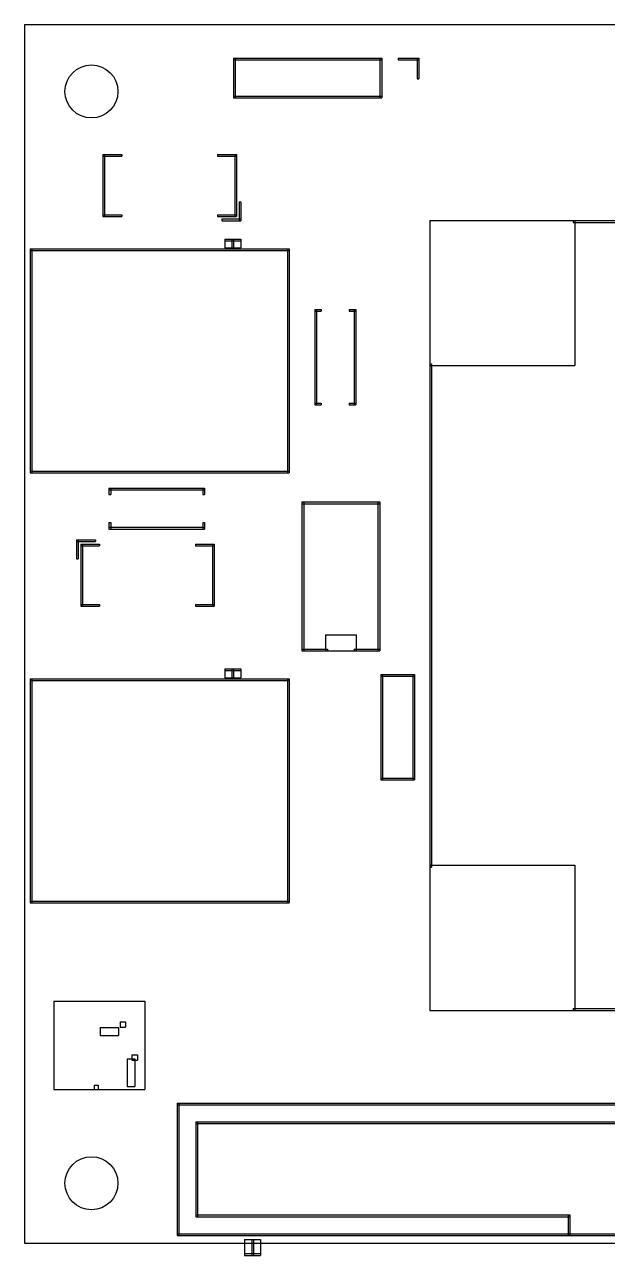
# Model space of a CAD drawing. Header units: metres. Extents: x 0 to 3427, y -3382 to 0.
# Drawn here: x 0 to 1601, y -3382 to 0 of the extents above; entities that cross this region are included whole.
import ezdxf

# ---------------------------------------------------------------- set-up
doc = ezdxf.new("R2010")
doc.units = ezdxf.units.M

msp = doc.modelspace()

# ---------------------------------------------------------------- linework, layer by layer
for p, q in [((0, 0), (3427.165354, 0)), ((0, 0), (0, -3348.425197)), ((0, -3348.425197), (3427.165354, -3348.425197))]:
    msp.add_line(p, q)
for centre in [(183.661417, -183.661417), (183.661417, -3183.661417)]:
    msp.add_circle(centre, 72.834646)
at = {"layer": '1'}
for p, q in [((573.818898, -91.929134), (578.543307, -91.929134)), ((573.818898, -91.929134), (573.818898, -201.377953)), ((573.818898, -91.929134), (980.905512, -91.929134)), ((573.818898, -91.929134), (573.818898, -96.653543)), ((573.818898, -96.653543), (980.905512, -96.653543)), ((578.543307, -91.929134), (578.543307, -201.377953)), ((976.181102, -91.929134), (980.905512, -91.929134)), ((976.181102, -91.929134), (976.181102, -201.377953)), ((980.905512, -91.929134), (980.905512, -96.653543)), ((980.905512, -91.929134), (980.905512, -201.377953)), ((1026.181102, -91.929134), (1083.267717, -91.929134)), ((1026.181102, -91.929134), (1026.181102, -96.653543)), ((1026.181102, -96.653543), (1083.267717, -96.653543)), ((1078.543307, -91.929134), (1083.267717, -91.929134)), ((1078.543307, -91.929134), (1078.543307, -149.015748)), ((1083.267717, -91.929134), (1083.267717, -96.653543)), ((1083.267717, -91.929134), (1083.267717, -149.015748)), ((1078.543307, -149.015748), (1083.267717, -149.015748)), ((573.818898, -196.653543), (980.905512, -196.653543)), ((573.818898, -196.653543), (573.818898, -201.377953)), ((573.818898, -201.377953), (578.543307, -201.377953)), ((573.818898, -201.377953), (980.905512, -201.377953)), ((976.181102, -201.377953), (980.905512, -201.377953)), ((980.905512, -196.653543), (980.905512, -201.377953)), ((215.15748, -356.889764), (219.88189, -356.889764)), ((215.15748, -356.889764), (215.15748, -526.968504)), ((215.15748, -356.889764), (267.125984, -356.889764)), ((215.15748, -356.889764), (215.15748, -361.614173)), ((215.15748, -361.614173), (267.125984, -361.614173)), ((219.88189, -356.889764), (219.88189, -526.968504)), ((267.125984, -356.889764), (267.125984, -361.614173)), ((530.11811, -356.889764), (582.086614, -356.889764)), ((530.11811, -356.889764), (530.11811, -361.614173)), ((530.11811, -361.614173), (582.086614, -361.614173)), ((577.362205, -356.889764), (582.086614, -356.889764)), ((577.362205, -356.889764), (577.362205, -526.968504)), ((582.086614, -356.889764), (582.086614, -526.968504)), ((582.086614, -356.889764), (582.086614, -361.614173)), ((589.173228, -486.811024), (593.897638, -486.811024)), ((589.173228, -486.811024), (589.173228, -538.779528)), ((593.897638, -486.811024), (593.897638, -538.779528)), ((215.15748, -522.244094), (267.125984, -522.244094)), ((215.15748, -522.244094), (215.15748, -526.968504)), ((215.15748, -526.968504), (219.88189, -526.968504)), ((215.15748, -526.968504), (267.125984, -526.968504)), ((267.125984, -522.244094), (267.125984, -526.968504)), ((530.11811, -522.244094), (582.086614, -522.244094)), ((530.11811, -522.244094), (530.11811, -526.968504)), ((530.11811, -526.968504), (582.086614, -526.968504)), ((541.929134, -534.055118), (593.897638, -534.055118)), ((541.929134, -534.055118), (541.929134, -538.779528)), ((541.929134, -538.779528), (593.897638, -538.779528)), ((577.362205, -526.968504), (582.086614, -526.968504)), ((582.086614, -522.244094), (582.086614, -526.968504)), ((589.173228, -538.779528), (593.897638, -538.779528)), ((593.897638, -534.055118), (593.897638, -538.779528)), ((1113.23622, -538.354331), (1511.937008, -538.354331)), ((1113.23622, -538.354331), (1113.23622, -937.055118)), ((1506.937008, -538.354331), (2102.488189, -538.354331)), ((1506.937008, -538.354331), (1506.937008, -543.354331)), ((1511.937008, -538.354331), (1511.937008, -937.055118)), ((1506.937008, -543.354331), (2102.488189, -543.354331)), ((549.80315, -589.173228), (593.897638, -589.173228)), ((549.80315, -589.173228), (549.80315, -593.897638)), ((549.80315, -589.173228), (574.212598, -589.173228)), ((549.80315, -589.173228), (549.80315, -613.582677)), ((549.80315, -593.897638), (593.897638, -593.897638)), ((569.488189, -589.173228), (593.897638, -589.173228)), ((569.488189, -589.173228), (569.488189, -613.582677)), ((574.212598, -589.173228), (574.212598, -613.582677)), ((593.897638, -589.173228), (593.897638, -593.897638)), ((593.897638, -589.173228), (593.897638, -613.582677)), ((15.15748, -616.141732), (19.88189, -616.141732)), ((15.15748, -616.141732), (15.15748, -1231.889764)), ((15.15748, -616.141732), (726.968504, -616.141732)), ((15.15748, -616.141732), (15.15748, -620.866142)), ((15.15748, -620.866142), (726.968504, -620.866142)), ((19.88189, -616.141732), (19.88189, -1231.889764)), ((549.80315, -613.582677), (574.212598, -613.582677)), ((569.488189, -613.582677), (593.897638, -613.582677)), ((722.244094, -616.141732), (726.968504, -616.141732)), ((722.244094, -616.141732), (722.244094, -1231.889764)), ((726.968504, -616.141732), (726.968504, -1231.889764)), ((726.968504, -616.141732), (726.968504, -620.866142)), ((797.047244, -782.874016), (801.771654, -782.874016)), ((797.047244, -782.874016), (797.047244, -1045.07874)), ((797.047244, -782.874016), (814.76378, -782.874016)), ((797.047244, -782.874016), (797.047244, -787.598425)), ((797.047244, -787.598425), (814.76378, -787.598425)), ((801.771654, -782.874016), (801.771654, -1045.07874)), ((814.76378, -782.874016), (814.76378, -787.598425)), ((891.929134, -782.874016), (909.645669, -782.874016)), ((891.929134, -782.874016), (891.929134, -787.598425)), ((891.929134, -787.598425), (909.645669, -787.598425)), ((904.92126, -782.874016), (909.645669, -782.874016)), ((904.92126, -782.874016), (904.92126, -1045.07874)), ((909.645669, -782.874016), (909.645669, -1045.07874)), ((909.645669, -782.874016), (909.645669, -787.598425)), ((1113.23622, -932.055118), (1118.23622, -932.055118)), ((1113.23622, -932.055118), (1113.23622, -2315.007874)), ((1113.23622, -937.055118), (1511.937008, -937.055118)), ((1118.23622, -932.055118), (1118.23622, -2315.007874)), ((797.047244, -1040.354331), (814.76378, -1040.354331)), ((797.047244, -1040.354331), (797.047244, -1045.07874)), ((797.047244, -1045.07874), (801.771654, -1045.07874)), ((797.047244, -1045.07874), (814.76378, -1045.07874)), ((814.76378, -1040.354331), (814.76378, -1045.07874)), ((891.929134, -1040.354331), (909.645669, -1040.354331)), ((891.929134, -1040.354331), (891.929134, -1045.07874)), ((891.929134, -1045.07874), (909.645669, -1045.07874)), ((904.92126, -1045.07874), (909.645669, -1045.07874)), ((909.645669, -1040.354331), (909.645669, -1045.07874)), ((15.15748, -1227.165354), (726.968504, -1227.165354)), ((15.15748, -1227.165354), (15.15748, -1231.889764)), ((15.15748, -1231.889764), (726.968504, -1231.889764)), ((15.15748, -1231.889764), (19.88189, -1231.889764)), ((722.244094, -1231.889764), (726.968504, -1231.889764)), ((726.968504, -1227.165354), (726.968504, -1231.889764)), ((231.692913, -1273.425197), (493.897638, -1273.425197)), ((231.692913, -1273.425197), (231.692913, -1278.149606)), ((231.692913, -1273.425197), (236.417323, -1273.425197)), ((231.692913, -1273.425197), (231.692913, -1291.141732)), ((231.692913, -1278.149606), (493.897638, -1278.149606)), ((236.417323, -1273.425197), (236.417323, -1291.141732)), ((489.173228, -1273.425197), (493.897638, -1273.425197)), ((489.173228, -1273.425197), (489.173228, -1291.141732)), ((493.897638, -1273.425197), (493.897638, -1278.149606)), ((493.897638, -1273.425197), (493.897638, -1291.141732)), ((231.692913, -1291.141732), (236.417323, -1291.141732)), ((489.173228, -1291.141732), (493.897638, -1291.141732)), ((762.007874, -1311.614173), (766.732283, -1311.614173)), ((762.007874, -1311.614173), (762.007874, -1721.062992)), ((762.007874, -1311.614173), (975.393701, -1311.614173)), ((762.007874, -1311.614173), (762.007874, -1316.338583)), ((762.007874, -1316.338583), (975.393701, -1316.338583)), ((766.732283, -1311.614173), (766.732283, -1721.062992)), ((970.669291, -1311.614173), (975.393701, -1311.614173)), ((970.669291, -1311.614173), (970.669291, -1721.062992)), ((975.393701, -1311.614173), (975.393701, -1721.062992)), ((975.393701, -1311.614173), (975.393701, -1316.338583)), ((231.692913, -1368.307087), (236.417323, -1368.307087)), ((231.692913, -1368.307087), (231.692913, -1386.023622)), ((231.692913, -1381.299213), (493.897638, -1381.299213)), ((231.692913, -1381.299213), (231.692913, -1386.023622)), ((231.692913, -1386.023622), (236.417323, -1386.023622)), ((231.692913, -1386.023622), (493.897638, -1386.023622)), ((236.417323, -1368.307087), (236.417323, -1386.023622)), ((489.173228, -1368.307087), (493.897638, -1368.307087)), ((489.173228, -1368.307087), (489.173228, -1386.023622)), ((489.173228, -1386.023622), (493.897638, -1386.023622)), ((493.897638, -1368.307087), (493.897638, -1386.023622)), ((493.897638, -1381.299213), (493.897638, -1386.023622)), ((142.322835, -1415.944882), (194.291339, -1415.944882)), ((142.322835, -1415.944882), (142.322835, -1420.669291)), ((142.322835, -1415.944882), (147.047244, -1415.944882)), ((142.322835, -1415.944882), (142.322835, -1467.913386)), ((147.047244, -1415.944882), (147.047244, -1467.913386)), ((194.291339, -1415.944882), (194.291339, -1420.669291)), ((142.322835, -1420.669291), (194.291339, -1420.669291)), ((154.133858, -1427.755906), (206.102362, -1427.755906)), ((154.133858, -1427.755906), (154.133858, -1432.480315)), ((154.133858, -1427.755906), (158.858268, -1427.755906)), ((154.133858, -1427.755906), (154.133858, -1597.834646)), ((154.133858, -1432.480315), (206.102362, -1432.480315)), ((158.858268, -1427.755906), (158.858268, -1597.834646)), ((206.102362, -1427.755906), (206.102362, -1432.480315)), ((469.094488, -1427.755906), (521.062992, -1427.755906)), ((469.094488, -1427.755906), (469.094488, -1432.480315)), ((469.094488, -1432.480315), (521.062992, -1432.480315)), ((516.338583, -1427.755906), (521.062992, -1427.755906)), ((516.338583, -1427.755906), (516.338583, -1597.834646)), ((521.062992, -1427.755906), (521.062992, -1597.834646)), ((521.062992, -1427.755906), (521.062992, -1432.480315)), ((142.322835, -1467.913386), (147.047244, -1467.913386)), ((154.133858, -1593.110236), (206.102362, -1593.110236)), ((154.133858, -1593.110236), (154.133858, -1597.834646)), ((154.133858, -1597.834646), (206.102362, -1597.834646)), ((154.133858, -1597.834646), (158.858268, -1597.834646)), ((206.102362, -1593.110236), (206.102362, -1597.834646)), ((469.094488, -1593.110236), (521.062992, -1593.110236)), ((469.094488, -1593.110236), (469.094488, -1597.834646)), ((469.094488, -1597.834646), (521.062992, -1597.834646)), ((516.338583, -1597.834646), (521.062992, -1597.834646)), ((521.062992, -1593.110236), (521.062992, -1597.834646)), ((826.968504, -1676.968504), (910.433071, -1676.968504)), ((826.968504, -1676.968504), (826.968504, -1721.062992)), ((910.433071, -1676.968504), (910.433071, -1721.062992)), ((762.007874, -1716.338583), (831.692913, -1716.338583)), ((762.007874, -1716.338583), (762.007874, -1721.062992)), ((762.007874, -1721.062992), (831.692913, -1721.062992)), ((762.007874, -1721.062992), (766.732283, -1721.062992)), ((826.968504, -1721.062992), (910.433071, -1721.062992)), ((831.692913, -1716.338583), (831.692913, -1721.062992)), ((905.708661, -1716.338583), (975.393701, -1716.338583)), ((905.708661, -1716.338583), (905.708661, -1721.062992)), ((905.708661, -1721.062992), (975.393701, -1721.062992)), ((970.669291, -1721.062992), (975.393701, -1721.062992)), ((975.393701, -1716.338583), (975.393701, -1721.062992)), ((549.80315, -1770.275591), (593.897638, -1770.275591)), ((549.80315, -1770.275591), (549.80315, -1775)), ((549.80315, -1770.275591), (574.212598, -1770.275591)), ((549.80315, -1770.275591), (549.80315, -1794.685039)), ((549.80315, -1775), (593.897638, -1775)), ((569.488189, -1770.275591), (593.897638, -1770.275591)), ((569.488189, -1770.275591), (569.488189, -1794.685039)), ((574.212598, -1770.275591), (574.212598, -1794.685039)), ((593.897638, -1770.275591), (593.897638, -1775)), ((593.897638, -1770.275591), (593.897638, -1794.685039)), ((978.149606, -1785.23622), (982.874016, -1785.23622)), ((978.149606, -1785.23622), (978.149606, -2075)), ((978.149606, -1785.23622), (1071.062992, -1785.23622)), ((978.149606, -1785.23622), (978.149606, -1789.96063)), ((978.149606, -1789.96063), (1071.062992, -1789.96063)), ((982.874016, -1785.23622), (982.874016, -2075)), ((1066.338583, -1785.23622), (1071.062992, -1785.23622)), ((1066.338583, -1785.23622), (1066.338583, -2075)), ((1071.062992, -1785.23622), (1071.062992, -2075)), ((1071.062992, -1785.23622), (1071.062992, -1789.96063)), ((15.15748, -1797.244094), (19.88189, -1797.244094)), ((15.15748, -1797.244094), (15.15748, -2412.992126)), ((15.15748, -1797.244094), (726.968504, -1797.244094)), ((15.15748, -1797.244094), (15.15748, -1801.968504)), ((15.15748, -1801.968504), (726.968504, -1801.968504)), ((19.88189, -1797.244094), (19.88189, -2412.992126)), ((549.80315, -1794.685039), (574.212598, -1794.685039)), ((569.488189, -1794.685039), (593.897638, -1794.685039)), ((722.244094, -1797.244094), (726.968504, -1797.244094)), ((722.244094, -1797.244094), (722.244094, -2412.992126)), ((726.968504, -1797.244094), (726.968504, -2412.992126)), ((726.968504, -1797.244094), (726.968504, -1801.968504)), ((978.149606, -2070.275591), (1071.062992, -2070.275591)), ((978.149606, -2070.275591), (978.149606, -2075)), ((978.149606, -2075), (982.874016, -2075)), ((978.149606, -2075), (1071.062992, -2075)), ((1066.338583, -2075), (1071.062992, -2075)), ((1071.062992, -2070.275591), (1071.062992, -2075)), ((1113.23622, -2310.007874), (1511.937008, -2310.007874)), ((1113.23622, -2310.007874), (1113.23622, -2708.708661)), ((1113.23622, -2315.007874), (1118.23622, -2315.007874)), ((1511.937008, -2310.007874), (1511.937008, -2708.708661)), ((15.15748, -2408.267717), (726.968504, -2408.267717)), ((15.15748, -2408.267717), (15.15748, -2412.992126)), ((15.15748, -2412.992126), (726.968504, -2412.992126)), ((15.15748, -2412.992126), (19.88189, -2412.992126)), ((722.244094, -2412.992126), (726.968504, -2412.992126)), ((726.968504, -2408.267717), (726.968504, -2412.992126)), ((80.558071, -2683.430354), (330.001693, -2683.430354)), ((80.558071, -2683.430354), (80.558071, -2926.309528)), ((330.001693, -2683.430354), (330.001693, -2926.309528)), ((1506.937008, -2703.708661), (2102.488189, -2703.708661)), ((1506.937008, -2703.708661), (1506.937008, -2708.708661)), ((1113.23622, -2708.708661), (1511.937008, -2708.708661)), ((1506.937008, -2708.708661), (2102.488189, -2708.708661)), ((207.712874, -2755.736181), (258.260984, -2755.736181)), ((207.712874, -2755.736181), (207.712874, -2777.664685)), ((258.260984, -2755.736181), (258.260984, -2777.664685)), ((262.402598, -2739.645276), (277.46063, -2739.645276)), ((262.402598, -2739.645276), (262.402598, -2754.883307)), ((262.402598, -2754.883307), (277.46063, -2754.883307)), ((277.46063, -2739.645276), (277.46063, -2754.883307)), ((207.712874, -2777.664685), (258.260984, -2777.664685)), ((294.493386, -2830.516417), (309.994409, -2830.516417)), ((294.493386, -2830.516417), (294.493386, -2845.225787)), ((309.994409, -2830.516417), (309.994409, -2845.225787)), ((281.455787, -2842.169291), (303.125236, -2842.169291)), ((281.455787, -2842.169291), (281.455787, -2917.693386)), ((294.493386, -2845.225787), (309.994409, -2845.225787)), ((303.125236, -2842.169291), (303.125236, -2917.693386)), ((80.558071, -2926.309528), (330.001693, -2926.309528)), ((190.842402, -2914.278543), (201.771654, -2914.278543)), ((190.842402, -2914.278543), (190.842402, -2926.335)), ((190.842402, -2926.335), (201.771654, -2926.335)), ((201.771654, -2914.278543), (201.771654, -2926.335)), ((281.455787, -2917.693386), (303.125236, -2917.693386)), ((418.88189, -2963.271654), (423.606299, -2963.271654)), ((418.88189, -2963.271654), (418.88189, -3327.051181)), ((418.88189, -2963.271654), (2733.84252, -2963.271654)), ((418.88189, -2963.271654), (418.88189, -2967.996063)), ((418.88189, -2967.996063), (2733.84252, -2967.996063)), ((423.606299, -2963.271654), (423.606299, -3327.051181)), ((470.062992, -3014.846457), (474.787402, -3014.846457)), ((470.062992, -3014.846457), (470.062992, -3275.476378)), ((470.062992, -3014.846457), (2682.661417, -3014.846457)), ((470.062992, -3014.846457), (470.062992, -3019.570866)), ((470.062992, -3019.570866), (2682.661417, -3019.570866)), ((474.787402, -3014.846457), (474.787402, -3275.476378)), ((470.062992, -3270.751969), (1498.015748, -3270.751969)), ((470.062992, -3270.751969), (470.062992, -3275.476378)), ((470.062992, -3275.476378), (474.787402, -3275.476378)), ((470.062992, -3275.476378), (1498.015748, -3275.476378)), ((1493.291339, -3270.751969), (1498.015748, -3270.751969)), ((1493.291339, -3270.751969), (1493.291339, -3327.051181)), ((1498.015748, -3270.751969), (1498.015748, -3327.051181)), ((1498.015748, -3270.751969), (1498.015748, -3275.476378)), ((418.88189, -3322.326772), (2733.84252, -3322.326772)), ((418.88189, -3322.326772), (418.88189, -3327.051181)), ((418.88189, -3327.051181), (423.606299, -3327.051181)), ((418.88189, -3327.051181), (2733.84252, -3327.051181)), ((604.314961, -3337.681102), (628.724409, -3337.681102)), ((604.314961, -3337.681102), (604.314961, -3381.775591)), ((624, -3337.681102), (648.409449, -3337.681102)), ((624, -3337.681102), (624, -3381.775591)), ((628.724409, -3337.681102), (628.724409, -3381.775591)), ((648.409449, -3337.681102), (648.409449, -3381.775591)), ((1493.291339, -3327.051181), (1498.015748, -3327.051181)), ((604.314961, -3377.051181), (648.409449, -3377.051181)), ((604.314961, -3377.051181), (604.314961, -3381.775591)), ((604.314961, -3381.775591), (628.724409, -3381.775591)), ((604.314961, -3381.775591), (648.409449, -3381.775591)), ((624, -3381.775591), (648.409449, -3381.775591)), ((648.409449, -3377.051181), (648.409449, -3381.775591))]:
    msp.add_line(p, q, dxfattribs=at)

doc.saveas('drawing.dxf')
